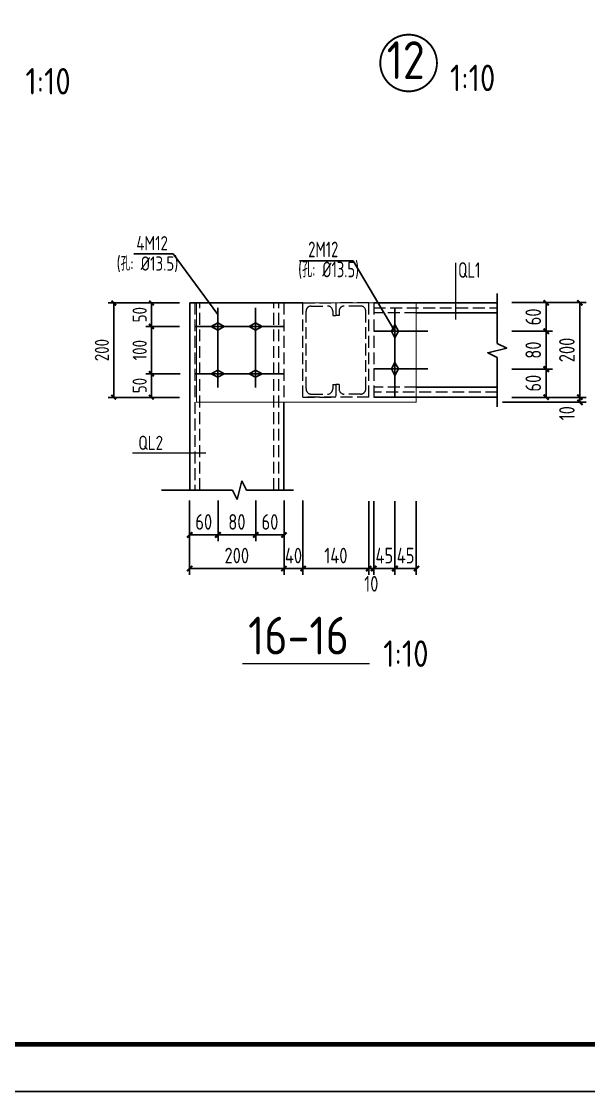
# Model space of a CAD drawing. Header units: millimetres. Extents: x 865974 to 875117, y 41124 to 44891.
# Drawn here: x 870172.4 to 870292.5, y 41123.6 to 41350.1 of the extents above; entities that cross this region are included whole.
import ezdxf

# ---------------------------------------------------------------- set-up
doc = ezdxf.new("R2010")
doc.units = ezdxf.units.MM
doc.header["$LTSCALE"] = 1000
doc.header["$MEASUREMENT"] = 0
doc.linetypes.add('DASH', pattern=[0.35, 0.25, -0.1])
doc.linetypes.add('DOTE', pattern=[2.42, 2, -0.2, 0.02, -0.2])
for name, color, linetype in [('AXIS', 3, 'Continuous'), ('D1', 112, 'Continuous'), ('D2', 6, 'Continuous'), ('DIM', 7, 'Continuous'), ('DOTE', 1, 'DOTE'), ('M_Thin', 7, 'Continuous'), ('THIN', 7, 'Continuous'), ('文字', 7, 'Continuous'), ('标注', 7, 'Continuous'), ('桩', 6, 'Continuous')]:
    doc.layers.add(name, color=color, linetype=linetype)
for name, color, linetype, lineweight in [('D3', 62, 'Continuous', 9), ('LZ', 64, 'Continuous', 9), ('数字', 3, 'Continuous', 9)]:
    doc.layers.add(name, color=color, linetype=linetype, lineweight=lineweight)
doc.styles.add('GBHZ', font='gbenor.shx', dxfattribs={"width": 0.9, "bigfont": 'gbcbig.shx'})
doc.dimstyles.new('Y10', dxfattribs={"dimscale": 0, "dimtxt": 3, "dimasz": 0.01, "dimexe": 1.2, "dimexo": 1, "dimgap": 1, "dimtad": 1, "dimdec": 0, "dimlfac": 10, "dimzin": 0, "dimdsep": 46, "dimtxsty": 'GBHZ', "dimblk1": 'DX', "dimblk2": 'DX', "dimsah": 1, "dimcen": 0.09, "dimdle": 1, "dimadec": 0, "dimazin": 0, "dimtfac": 1, "dimtdec": 0, "dimtix": 1, "dimtmove": 2, "dimatfit": 3, "dimldrblk": 'DX', "dimfxl": 0, "dimtolj": 1, "dimtzin": 0, "dimarcsym": 0})
doc.dimstyles.new('Y10(110)', dxfattribs={"dimscale": 1.1, "dimtxt": 3, "dimasz": 0.01, "dimexe": 1.2, "dimexo": 1, "dimgap": 1, "dimtad": 1, "dimdec": 0, "dimlfac": 10, "dimzin": 0, "dimdsep": 46, "dimtxsty": 'GBHZ', "dimblk1": 'DX', "dimblk2": 'DX', "dimsah": 1, "dimcen": 0.09, "dimdle": 1, "dimadec": 0, "dimazin": 0, "dimtfac": 1, "dimtdec": 0, "dimtix": 1, "dimtmove": 2, "dimatfit": 3, "dimldrblk": 'DX', "dimfxl": 0, "dimtolj": 1, "dimtzin": 0, "dimarcsym": 0})

# ---------------------------------------------------------------- blocks, each defined once
blk = doc.blocks.new('DX')
at = {"color": 0, "linetype": 'ByBlock', "const_width": 40}
blk.add_lwpolyline([(-54, -51), (46, 49)], dxfattribs=at)
blk = doc.blocks.new('*D622')
at = {"layer": 'Defpoints', "color": 0, "linetype": 'ByBlock', "transparency": 16777216}
for p in [(870207.97, 41249.82), (870228.01, 41249.82), (870228.01, 41234.32)]:
    blk.add_point(p, dxfattribs=at)
at = {"layer": 'DIM', "color": 0, "linetype": 'ByBlock', "lineweight": -2, "transparency": 16777216}
for p, q in [((870207.97, 41248.72), (870207.97, 41233)), ((870228.01, 41248.72), (870228.01, 41233)), ((870207.98, 41234.32), (870228, 41234.32))]:
    blk.add_line(p, q, dxfattribs=at)
at = {"layer": 'DIM', "color": 0, "linetype": 'ByBlock', "lineweight": -2, "transparency": 16777216, "xscale": 0.011, "yscale": 0.011, "zscale": 0.011, "rotation": 180}
blk.add_blockref('DX', (870207.97, 41234.32), dxfattribs=at)
at = {"layer": 'DIM', "color": 0, "linetype": 'ByBlock', "lineweight": -2, "transparency": 16777216, "xscale": 0.011, "yscale": 0.011, "zscale": 0.011}
blk.add_blockref('DX', (870228.01, 41234.32), dxfattribs=at)
at = {"layer": 'DIM', "color": 0, "linetype": 'ByBlock', "transparency": 16777216, "insert": (870217.99, 41237.07), "char_height": 3.3, "attachment_point": 5, "style": 'GBHZ'}
blk.add_mtext('\\A1;200', dxfattribs=at)
blk = doc.blocks.new('*D623')
at = {"layer": 'Defpoints', "color": 0, "linetype": 'ByBlock', "transparency": 16777216}
for p in [(870222.01, 41249.82), (870228.01, 41249.82), (870222.01, 41241.44)]:
    blk.add_point(p, dxfattribs=at)
at = {"layer": 'DIM', "color": 0, "linetype": 'ByBlock', "lineweight": -2, "transparency": 16777216}
for p, q in [((870222.01, 41248.72), (870222.01, 41240.12)), ((870228.01, 41248.72), (870228.01, 41240.12)), ((870228, 41241.44), (870222.03, 41241.44))]:
    blk.add_line(p, q, dxfattribs=at)
at = {"layer": 'DIM', "color": 0, "linetype": 'ByBlock', "lineweight": -2, "transparency": 16777216, "xscale": 0.011, "yscale": 0.011, "zscale": 0.011, "rotation": 180}
blk.add_blockref('DX', (870222.01, 41241.44), dxfattribs=at)
at = {"layer": 'DIM', "color": 0, "linetype": 'ByBlock', "lineweight": -2, "transparency": 16777216, "xscale": 0.011, "yscale": 0.011, "zscale": 0.011}
blk.add_blockref('DX', (870228.01, 41241.44), dxfattribs=at)
at = {"layer": 'DIM', "color": 0, "linetype": 'ByBlock', "transparency": 16777216, "insert": (870225.01, 41244.19), "char_height": 3.3, "attachment_point": 5, "style": 'GBHZ'}
blk.add_mtext('\\A1;60', dxfattribs=at)
blk = doc.blocks.new('*D624')
at = {"layer": 'Defpoints', "color": 0, "linetype": 'ByBlock', "transparency": 16777216}
for p in [(870214.01, 41249.82), (870222.01, 41249.82), (870214.01, 41241.44)]:
    blk.add_point(p, dxfattribs=at)
at = {"layer": 'DIM', "color": 0, "linetype": 'ByBlock', "lineweight": -2, "transparency": 16777216}
for p, q in [((870214.01, 41248.72), (870214.01, 41240.12)), ((870222.01, 41248.72), (870222.01, 41240.12)), ((870222, 41241.44), (870214.02, 41241.44))]:
    blk.add_line(p, q, dxfattribs=at)
at = {"layer": 'DIM', "color": 0, "linetype": 'ByBlock', "lineweight": -2, "transparency": 16777216, "xscale": 0.011, "yscale": 0.011, "zscale": 0.011, "rotation": 180}
blk.add_blockref('DX', (870214.01, 41241.44), dxfattribs=at)
at = {"layer": 'DIM', "color": 0, "linetype": 'ByBlock', "lineweight": -2, "transparency": 16777216, "xscale": 0.011, "yscale": 0.011, "zscale": 0.011}
blk.add_blockref('DX', (870222.01, 41241.44), dxfattribs=at)
at = {"layer": 'DIM', "color": 0, "linetype": 'ByBlock', "transparency": 16777216, "insert": (870218.01, 41244.19), "char_height": 3.3, "attachment_point": 5, "style": 'GBHZ'}
blk.add_mtext('\\A1;80', dxfattribs=at)
blk = doc.blocks.new('*D625')
at = {"layer": 'Defpoints', "color": 0, "linetype": 'ByBlock', "transparency": 16777216}
for p in [(870207.97, 41249.82), (870214.01, 41249.82), (870207.97, 41241.44)]:
    blk.add_point(p, dxfattribs=at)
at = {"layer": 'DIM', "color": 0, "linetype": 'ByBlock', "lineweight": -2, "transparency": 16777216}
for p, q in [((870207.97, 41248.72), (870207.97, 41240.12)), ((870214.01, 41248.72), (870214.01, 41240.12)), ((870214, 41241.44), (870207.98, 41241.44))]:
    blk.add_line(p, q, dxfattribs=at)
at = {"layer": 'DIM', "color": 0, "linetype": 'ByBlock', "lineweight": -2, "transparency": 16777216, "xscale": 0.011, "yscale": 0.011, "zscale": 0.011, "rotation": 180}
blk.add_blockref('DX', (870207.97, 41241.44), dxfattribs=at)
at = {"layer": 'DIM', "color": 0, "linetype": 'ByBlock', "lineweight": -2, "transparency": 16777216, "xscale": 0.011, "yscale": 0.011, "zscale": 0.011}
blk.add_blockref('DX', (870214.01, 41241.44), dxfattribs=at)
at = {"layer": 'DIM', "color": 0, "linetype": 'ByBlock', "transparency": 16777216, "insert": (870210.99, 41244.19), "char_height": 3.3, "attachment_point": 5, "style": 'GBHZ'}
blk.add_mtext('\\A1;60', dxfattribs=at)
blk = doc.blocks.new('*D628')
at = {"layer": 'Defpoints', "color": 0, "linetype": 'ByBlock', "transparency": 16777216}
for p in [(870228.01, 41249.82), (870231.97, 41249.82), (870231.97, 41234.32)]:
    blk.add_point(p, dxfattribs=at)
at = {"layer": 'DIM', "color": 0, "linetype": 'ByBlock', "lineweight": -2, "transparency": 16777216}
for p, q in [((870228.01, 41248.72), (870228.01, 41233)), ((870231.97, 41248.72), (870231.97, 41233)), ((870228, 41234.32), (870227.99, 41234.32)), ((870228.01, 41234.32), (870231.97, 41234.32)), ((870231.98, 41234.32), (870231.99, 41234.32))]:
    blk.add_line(p, q, dxfattribs=at)
at = {"layer": 'DIM', "color": 0, "linetype": 'ByBlock', "lineweight": -2, "transparency": 16777216, "xscale": 0.011, "yscale": 0.011, "zscale": 0.011}
blk.add_blockref('DX', (870228.01, 41234.32), dxfattribs=at)
at = {"layer": 'DIM', "color": 0, "linetype": 'ByBlock', "lineweight": -2, "transparency": 16777216, "xscale": 0.011, "yscale": 0.011, "zscale": 0.011, "rotation": 180}
blk.add_blockref('DX', (870231.97, 41234.32), dxfattribs=at)
at = {"layer": 'DIM', "color": 0, "linetype": 'ByBlock', "transparency": 16777216, "insert": (870229.99, 41237.07), "char_height": 3.3, "attachment_point": 5, "style": 'GBHZ'}
blk.add_mtext('\\A1;40', dxfattribs=at)
blk = doc.blocks.new('*D629')
at = {"layer": 'Defpoints', "color": 0, "linetype": 'ByBlock', "transparency": 16777216}
for p in [(870231.97, 41249.82), (870245.97, 41249.69), (870245.97, 41234.32)]:
    blk.add_point(p, dxfattribs=at)
at = {"layer": 'DIM', "color": 0, "linetype": 'ByBlock', "lineweight": -2, "transparency": 16777216}
for p, q in [((870231.97, 41248.72), (870231.97, 41233)), ((870245.97, 41248.59), (870245.97, 41233)), ((870231.98, 41234.32), (870245.96, 41234.32))]:
    blk.add_line(p, q, dxfattribs=at)
at = {"layer": 'DIM', "color": 0, "linetype": 'ByBlock', "lineweight": -2, "transparency": 16777216, "xscale": 0.011, "yscale": 0.011, "zscale": 0.011, "rotation": 180}
blk.add_blockref('DX', (870231.97, 41234.32), dxfattribs=at)
at = {"layer": 'DIM', "color": 0, "linetype": 'ByBlock', "lineweight": -2, "transparency": 16777216, "xscale": 0.011, "yscale": 0.011, "zscale": 0.011}
blk.add_blockref('DX', (870245.97, 41234.32), dxfattribs=at)
at = {"layer": 'DIM', "color": 0, "linetype": 'ByBlock', "transparency": 16777216, "insert": (870238.97, 41237.07), "char_height": 3.3, "attachment_point": 5, "style": 'GBHZ'}
blk.add_mtext('\\A1;140', dxfattribs=at)
blk = doc.blocks.new('*D630')
at = {"layer": 'Defpoints', "color": 0, "linetype": 'ByBlock', "transparency": 16777216}
for p in [(870206.87, 41290.56), (870199.92, 41285.56), (870206.87, 41285.56)]:
    blk.add_point(p, dxfattribs=at)
at = {"layer": 'DIM', "color": 0, "linetype": 'ByBlock', "lineweight": -2, "transparency": 16777216}
for p, q in [((870205.87, 41290.56), (870198.72, 41290.56)), ((870199.92, 41290.55), (870199.92, 41285.57)), ((870205.87, 41285.56), (870198.72, 41285.56))]:
    blk.add_line(p, q, dxfattribs=at)
at = {"layer": 'DIM', "color": 0, "linetype": 'ByBlock', "lineweight": -2, "transparency": 16777216, "xscale": 0.01, "yscale": 0.01, "zscale": 0.01}
for p, rotation in [((870199.92, 41290.56), 90), ((870199.92, 41285.56), 270)]:
    blk.add_blockref('DX', p, dxfattribs=dict(at, rotation=rotation))
at = {"layer": 'DIM', "color": 0, "linetype": 'ByBlock', "transparency": 16777216, "insert": (870197.42, 41288.06), "char_height": 3, "attachment_point": 5, "rotation": 90, "style": 'GBHZ'}
blk.add_mtext('\\A1;50', dxfattribs=at)
blk = doc.blocks.new('*D631')
at = {"layer": 'Defpoints', "color": 0, "linetype": 'ByBlock', "transparency": 16777216}
for p in [(870199.92, 41285.56), (870206.87, 41285.56), (870207.01, 41275.56)]:
    blk.add_point(p, dxfattribs=at)
at = {"layer": 'DIM', "color": 0, "linetype": 'ByBlock', "lineweight": -2, "transparency": 16777216}
for p, q in [((870205.87, 41285.56), (870198.72, 41285.56)), ((870199.92, 41275.57), (870199.92, 41285.55)), ((870206.01, 41275.56), (870198.72, 41275.56))]:
    blk.add_line(p, q, dxfattribs=at)
at = {"layer": 'DIM', "color": 0, "linetype": 'ByBlock', "lineweight": -2, "transparency": 16777216, "xscale": 0.01, "yscale": 0.01, "zscale": 0.01}
for p, rotation in [((870199.92, 41285.56), 90), ((870199.92, 41275.56), 270)]:
    blk.add_blockref('DX', p, dxfattribs=dict(at, rotation=rotation))
at = {"layer": 'DIM', "color": 0, "linetype": 'ByBlock', "transparency": 16777216, "insert": (870197.42, 41280.56), "char_height": 3, "attachment_point": 5, "rotation": 90, "style": 'GBHZ'}
blk.add_mtext('\\A1;100', dxfattribs=at)
blk = doc.blocks.new('*D632')
at = {"layer": 'Defpoints', "color": 0, "linetype": 'ByBlock', "transparency": 16777216}
for p in [(870199.92, 41275.56), (870206.87, 41275.56), (870206.87, 41270.56)]:
    blk.add_point(p, dxfattribs=at)
at = {"layer": 'DIM', "color": 0, "linetype": 'ByBlock', "lineweight": -2, "transparency": 16777216}
for p, q in [((870205.87, 41275.56), (870198.72, 41275.56)), ((870199.92, 41270.57), (870199.92, 41275.55)), ((870205.87, 41270.56), (870198.72, 41270.56))]:
    blk.add_line(p, q, dxfattribs=at)
at = {"layer": 'DIM', "color": 0, "linetype": 'ByBlock', "lineweight": -2, "transparency": 16777216, "xscale": 0.01, "yscale": 0.01, "zscale": 0.01}
for p, rotation in [((870199.92, 41275.56), 90), ((870199.92, 41270.56), 270)]:
    blk.add_blockref('DX', p, dxfattribs=dict(at, rotation=rotation))
at = {"layer": 'DIM', "color": 0, "linetype": 'ByBlock', "transparency": 16777216, "insert": (870197.42, 41273.06), "char_height": 3, "attachment_point": 5, "rotation": 90, "style": 'GBHZ'}
blk.add_mtext('\\A1;50', dxfattribs=at)
blk = doc.blocks.new('*D633')
at = {"layer": 'Defpoints', "color": 0, "linetype": 'ByBlock', "transparency": 16777216}
for p in [(870204.87, 41290.56), (870191.92, 41270.56), (870204.87, 41270.56)]:
    blk.add_point(p, dxfattribs=at)
at = {"layer": 'DIM', "color": 0, "linetype": 'ByBlock', "lineweight": -2, "transparency": 16777216}
for p, q in [((870203.87, 41290.56), (870190.72, 41290.56)), ((870191.92, 41290.55), (870191.92, 41270.57)), ((870203.87, 41270.56), (870190.72, 41270.56))]:
    blk.add_line(p, q, dxfattribs=at)
at = {"layer": 'DIM', "color": 0, "linetype": 'ByBlock', "lineweight": -2, "transparency": 16777216, "xscale": 0.01, "yscale": 0.01, "zscale": 0.01}
for p, rotation in [((870191.92, 41290.56), 90), ((870191.92, 41270.56), 270)]:
    blk.add_blockref('DX', p, dxfattribs=dict(at, rotation=rotation))
at = {"layer": 'DIM', "color": 0, "linetype": 'ByBlock', "transparency": 16777216, "insert": (870189.42, 41280.56), "char_height": 3, "attachment_point": 5, "rotation": 90, "style": 'GBHZ'}
blk.add_mtext('\\A1;200', dxfattribs=at)
blk = doc.blocks.new('*D634')
at = {"layer": 'Defpoints', "color": 0, "linetype": 'ByBlock', "transparency": 16777216}
for p in [(870275.12, 41290.61), (870275.12, 41270.56), (870290.63, 41270.56)]:
    blk.add_point(p, dxfattribs=at)
at = {"layer": 'DIM', "color": 0, "linetype": 'ByBlock', "lineweight": -2, "transparency": 16777216}
for p, q in [((870276.22, 41290.61), (870291.95, 41290.61)), ((870290.63, 41290.6), (870290.63, 41270.57)), ((870276.22, 41270.56), (870291.95, 41270.56))]:
    blk.add_line(p, q, dxfattribs=at)
at = {"layer": 'DIM', "color": 0, "linetype": 'ByBlock', "lineweight": -2, "transparency": 16777216, "xscale": 0.011, "yscale": 0.011, "zscale": 0.011}
for p, rotation in [((870290.63, 41290.61), 90), ((870290.63, 41270.56), 270)]:
    blk.add_blockref('DX', p, dxfattribs=dict(at, rotation=rotation))
at = {"layer": 'DIM', "color": 0, "linetype": 'ByBlock', "transparency": 16777216, "insert": (870287.88, 41280.59), "char_height": 3.3, "attachment_point": 5, "rotation": 90, "style": 'GBHZ'}
blk.add_mtext('\\A1;200', dxfattribs=at)
blk = doc.blocks.new('*D635')
at = {"layer": 'Defpoints', "color": 0, "linetype": 'ByBlock', "transparency": 16777216}
for p in [(870275.12, 41276.56), (870283.51, 41276.56), (870275.12, 41270.56)]:
    blk.add_point(p, dxfattribs=at)
at = {"layer": 'DIM', "color": 0, "linetype": 'ByBlock', "lineweight": -2, "transparency": 16777216}
for p, q in [((870276.22, 41276.56), (870284.83, 41276.56)), ((870283.51, 41270.57), (870283.51, 41276.55)), ((870276.22, 41270.56), (870284.83, 41270.56))]:
    blk.add_line(p, q, dxfattribs=at)
at = {"layer": 'DIM', "color": 0, "linetype": 'ByBlock', "lineweight": -2, "transparency": 16777216, "xscale": 0.011, "yscale": 0.011, "zscale": 0.011}
for p, rotation in [((870283.51, 41276.56), 90), ((870283.51, 41270.56), 270)]:
    blk.add_blockref('DX', p, dxfattribs=dict(at, rotation=rotation))
at = {"layer": 'DIM', "color": 0, "linetype": 'ByBlock', "transparency": 16777216, "insert": (870280.76, 41273.56), "char_height": 3.3, "attachment_point": 5, "rotation": 90, "style": 'GBHZ'}
blk.add_mtext('\\A1;60', dxfattribs=at)
blk = doc.blocks.new('*D636')
at = {"layer": 'Defpoints', "color": 0, "linetype": 'ByBlock', "transparency": 16777216}
for p in [(870275.12, 41284.56), (870283.51, 41284.56), (870275.12, 41276.56)]:
    blk.add_point(p, dxfattribs=at)
at = {"layer": 'DIM', "color": 0, "linetype": 'ByBlock', "lineweight": -2, "transparency": 16777216}
for p, q in [((870276.22, 41284.56), (870284.83, 41284.56)), ((870283.51, 41276.57), (870283.51, 41284.55)), ((870276.22, 41276.56), (870284.83, 41276.56))]:
    blk.add_line(p, q, dxfattribs=at)
at = {"layer": 'DIM', "color": 0, "linetype": 'ByBlock', "lineweight": -2, "transparency": 16777216, "xscale": 0.011, "yscale": 0.011, "zscale": 0.011}
for p, rotation in [((870283.51, 41284.56), 90), ((870283.51, 41276.56), 270)]:
    blk.add_blockref('DX', p, dxfattribs=dict(at, rotation=rotation))
at = {"layer": 'DIM', "color": 0, "linetype": 'ByBlock', "transparency": 16777216, "insert": (870280.76, 41280.56), "char_height": 3.3, "attachment_point": 5, "rotation": 90, "style": 'GBHZ'}
blk.add_mtext('\\A1;80', dxfattribs=at)
blk = doc.blocks.new('*D637')
at = {"layer": 'Defpoints', "color": 0, "linetype": 'ByBlock', "transparency": 16777216}
for p in [(870275.12, 41290.61), (870283.51, 41290.61), (870275.12, 41284.56)]:
    blk.add_point(p, dxfattribs=at)
at = {"layer": 'DIM', "color": 0, "linetype": 'ByBlock', "lineweight": -2, "transparency": 16777216}
for p, q in [((870276.22, 41290.61), (870284.83, 41290.61)), ((870283.51, 41284.57), (870283.51, 41290.6)), ((870276.22, 41284.56), (870284.83, 41284.56))]:
    blk.add_line(p, q, dxfattribs=at)
at = {"layer": 'DIM', "color": 0, "linetype": 'ByBlock', "lineweight": -2, "transparency": 16777216, "xscale": 0.011, "yscale": 0.011, "zscale": 0.011}
for p, rotation in [((870283.51, 41290.61), 90), ((870283.51, 41284.56), 270)]:
    blk.add_blockref('DX', p, dxfattribs=dict(at, rotation=rotation))
at = {"layer": 'DIM', "color": 0, "linetype": 'ByBlock', "transparency": 16777216, "insert": (870280.76, 41287.59), "char_height": 3.3, "attachment_point": 5, "rotation": 90, "style": 'GBHZ'}
blk.add_mtext('\\A1;60', dxfattribs=at)
blk = doc.blocks.new('*D638')
at = {"layer": 'Defpoints', "color": 0, "linetype": 'ByBlock', "transparency": 16777216}
for p in [(870245.97, 41249.69), (870246.98, 41249.69), (870246.98, 41234.32)]:
    blk.add_point(p, dxfattribs=at)
at = {"layer": 'DIM', "color": 0, "linetype": 'ByBlock', "lineweight": -2, "transparency": 16777216}
for p, q in [((870245.97, 41248.59), (870245.97, 41233)), ((870246.98, 41248.59), (870246.98, 41233)), ((870245.96, 41234.32), (870245.95, 41234.32)), ((870245.97, 41234.32), (870246.98, 41234.32)), ((870246.99, 41234.32), (870247, 41234.32))]:
    blk.add_line(p, q, dxfattribs=at)
at = {"layer": 'DIM', "color": 0, "linetype": 'ByBlock', "lineweight": -2, "transparency": 16777216, "xscale": 0.011, "yscale": 0.011, "zscale": 0.011}
blk.add_blockref('DX', (870245.97, 41234.32), dxfattribs=at)
at = {"layer": 'DIM', "color": 0, "linetype": 'ByBlock', "lineweight": -2, "transparency": 16777216, "xscale": 0.011, "yscale": 0.011, "zscale": 0.011, "rotation": 180}
blk.add_blockref('DX', (870246.98, 41234.32), dxfattribs=at)
at = {"layer": 'DIM', "color": 0, "linetype": 'ByBlock', "transparency": 16777216, "insert": (870246.47, 41231.09), "char_height": 3.3, "attachment_point": 5, "style": 'GBHZ'}
blk.add_mtext('\\A1;10', dxfattribs=at)
blk = doc.blocks.new('*D639')
at = {"layer": 'Defpoints', "color": 0, "linetype": 'ByBlock', "transparency": 16777216}
for p in [(870246.98, 41249.69), (870251.48, 41249.69), (870251.48, 41234.32)]:
    blk.add_point(p, dxfattribs=at)
at = {"layer": 'DIM', "color": 0, "linetype": 'ByBlock', "lineweight": -2, "transparency": 16777216}
for p, q in [((870246.98, 41248.59), (870246.98, 41233)), ((870251.48, 41248.59), (870251.48, 41233)), ((870246.97, 41234.32), (870246.96, 41234.32)), ((870246.98, 41234.32), (870251.48, 41234.32)), ((870251.49, 41234.32), (870251.5, 41234.32))]:
    blk.add_line(p, q, dxfattribs=at)
at = {"layer": 'DIM', "color": 0, "linetype": 'ByBlock', "lineweight": -2, "transparency": 16777216, "xscale": 0.011, "yscale": 0.011, "zscale": 0.011}
blk.add_blockref('DX', (870246.98, 41234.32), dxfattribs=at)
at = {"layer": 'DIM', "color": 0, "linetype": 'ByBlock', "lineweight": -2, "transparency": 16777216, "xscale": 0.011, "yscale": 0.011, "zscale": 0.011, "rotation": 180}
blk.add_blockref('DX', (870251.48, 41234.32), dxfattribs=at)
at = {"layer": 'DIM', "color": 0, "linetype": 'ByBlock', "transparency": 16777216, "insert": (870249.23, 41237.07), "char_height": 3.3, "attachment_point": 5, "style": 'GBHZ'}
blk.add_mtext('\\A1;45', dxfattribs=at)
blk = doc.blocks.new('*D640')
at = {"layer": 'Defpoints', "color": 0, "linetype": 'ByBlock', "transparency": 16777216}
for p in [(870251.48, 41249.69), (870255.98, 41249.69), (870255.98, 41234.32)]:
    blk.add_point(p, dxfattribs=at)
at = {"layer": 'DIM', "color": 0, "linetype": 'ByBlock', "lineweight": -2, "transparency": 16777216}
for p, q in [((870251.48, 41248.59), (870251.48, 41233)), ((870255.98, 41248.59), (870255.98, 41233)), ((870251.47, 41234.32), (870251.46, 41234.32)), ((870251.48, 41234.32), (870255.98, 41234.32)), ((870255.99, 41234.32), (870256, 41234.32))]:
    blk.add_line(p, q, dxfattribs=at)
at = {"layer": 'DIM', "color": 0, "linetype": 'ByBlock', "lineweight": -2, "transparency": 16777216, "xscale": 0.011, "yscale": 0.011, "zscale": 0.011}
blk.add_blockref('DX', (870251.48, 41234.32), dxfattribs=at)
at = {"layer": 'DIM', "color": 0, "linetype": 'ByBlock', "lineweight": -2, "transparency": 16777216, "xscale": 0.011, "yscale": 0.011, "zscale": 0.011, "rotation": 180}
blk.add_blockref('DX', (870255.98, 41234.32), dxfattribs=at)
at = {"layer": 'DIM', "color": 0, "linetype": 'ByBlock', "transparency": 16777216, "insert": (870253.73, 41237.07), "char_height": 3.3, "attachment_point": 5, "style": 'GBHZ'}
blk.add_mtext('\\A1;45', dxfattribs=at)
blk = doc.blocks.new('*D650')
at = {"layer": 'Defpoints', "color": 0, "linetype": 'ByBlock', "transparency": 16777216}
for p in [(870275.12, 41270.56), (870273.13, 41269.56), (870290.63, 41269.56)]:
    blk.add_point(p, dxfattribs=at)
at = {"layer": 'DIM', "color": 0, "linetype": 'ByBlock', "lineweight": -2, "transparency": 16777216}
for p, q in [((870276.22, 41270.56), (870291.95, 41270.56)), ((870290.63, 41270.57), (870290.63, 41270.59)), ((870290.63, 41270.56), (870290.63, 41269.56)), ((870274.23, 41269.56), (870291.95, 41269.56)), ((870290.63, 41269.55), (870290.63, 41269.54))]:
    blk.add_line(p, q, dxfattribs=at)
at = {"layer": 'DIM', "color": 0, "linetype": 'ByBlock', "lineweight": -2, "transparency": 16777216, "xscale": 0.011, "yscale": 0.011, "zscale": 0.011}
for p, rotation in [((870290.63, 41270.56), 270), ((870290.63, 41269.56), 90)]:
    blk.add_blockref('DX', p, dxfattribs=dict(at, rotation=rotation))
at = {"layer": 'DIM', "color": 0, "linetype": 'ByBlock', "transparency": 16777216, "insert": (870287.88, 41267.2), "char_height": 3.3, "attachment_point": 5, "rotation": 90, "style": 'GBHZ'}
blk.add_mtext('\\A1;10', dxfattribs=at)

msp = doc.modelspace()

# ---------------------------------------------------------------- linework, layer by layer
msp.add_line((870610.986, 41123.604), (869769.986, 41123.604))
at = {"color": 0, "const_width": 1}
msp.add_lwpolyline([(870600.986, 41133.604), (869794.986, 41133.604), (869794.986, 41707.604), (870600.986, 41707.604)], close=True, dxfattribs=at)
at = {"linetype": 'ByBlock', "ltscale": 0.5, "const_width": 0.4}
msp.add_lwpolyline([(870248.365, 41341.332, 1), (870260.365, 41341.332, 1)], format="xyb", close=True, dxfattribs=at)
at = {"layer": 'D1', "color": 251}
for p, q in [((870204.548, 41300.927), (870196.176, 41300.927)), ((870213.965, 41288.066), (870204.548, 41300.927)), ((870242.656, 41299.453), (870231.244, 41299.453)), ((870242.656, 41299.453), (870251.478, 41284.564))]:
    msp.add_line(p, q, dxfattribs=at)
at = {"layer": 'D2'}
for p, q in [((870208.011, 41250.918), (870208.011, 41290.564)), ((870246.978, 41290.564), (870255.978, 41290.564)), ((870273.132, 41290.564), (870246.978, 41290.564)), ((870273.132, 41288.423), (870255.978, 41288.423)), ((870208.011, 41288.064), (870208.011, 41273.064)), ((870273.132, 41272.705), (870255.978, 41272.705)), ((870273.132, 41270.564), (870246.978, 41270.564)), ((870227.965, 41269.564), (870227.965, 41250.918))]:
    msp.add_line(p, q, dxfattribs=at)
at = {"layer": 'D3', "color": 251}
for p, q in [((870264.313, 41298.999), (870264.313, 41287.042)), ((870195.906, 41258.829), (870211.415, 41258.829))]:
    msp.add_line(p, q, dxfattribs=at)
at = {"layer": 'DOTE', "linetype": 'DOTE', "ltscale": 5}
for p, q in [((870213.965, 41289.515), (870213.965, 41272.613)), ((870221.968, 41289.515), (870221.968, 41272.613)), ((870227.965, 41285.564), (870209.082, 41285.564)), ((870227.965, 41275.564), (870209.082, 41275.564))]:
    msp.add_line(p, q, dxfattribs=at)
at = {"layer": 'DOTE', "linetype": 'DOTE', "ltscale": 0.01}
for p, q in [((870251.478, 41270.564), (870251.478, 41289.493)), ((870246.978, 41284.564), (870258.429, 41284.564)), ((870246.978, 41276.561), (870258.429, 41276.561))]:
    msp.add_line(p, q, dxfattribs=at)
at = {"layer": 'LZ', "color": 251, "linetype": 'DASH', "ltscale": 0.01}
for p, q in [((870209.082, 41290.564), (870209.082, 41250.918)), ((870210.152, 41250.918), (870210.152, 41290.564)), ((870225.824, 41250.918), (870225.824, 41290.564)), ((870226.894, 41250.918), (870226.894, 41290.564)), ((870227.965, 41290.564), (870227.965, 41269.564)), ((870231.976, 41270.564), (870231.976, 41290.564)), ((870231.978, 41290.564), (870238.976, 41290.564)), ((870238.969, 41290.564), (870238.967, 41287.859)), ((870245.967, 41290.564), (870238.969, 41290.564)), ((870238.976, 41290.564), (870238.978, 41287.859)), ((870245.969, 41270.564), (870245.969, 41290.564)), ((870246.978, 41290.564), (870246.978, 41270.564)), ((870232.656, 41272.437), (870232.656, 41288.808)), ((870233.737, 41289.889), (870237.219, 41289.886)), ((870238.301, 41288.805), (870238.302, 41287.859)), ((870239.644, 41288.805), (870239.643, 41287.859)), ((870244.208, 41289.889), (870240.726, 41289.886)), ((870245.289, 41272.437), (870245.289, 41288.808)), ((870246.978, 41289.493), (870273.132, 41289.493)), ((870255.978, 41288.466), (870246.978, 41288.466)), ((870238.302, 41287.859), (870238.978, 41287.859)), ((870239.643, 41287.859), (870238.967, 41287.859)), ((870238.295, 41273.275), (870238.971, 41273.276)), ((870238.295, 41273.275), (870238.296, 41272.329)), ((870238.974, 41273.276), (870238.971, 41270.564)), ((870238.971, 41273.276), (870238.974, 41270.564)), ((870239.65, 41273.275), (870238.974, 41273.276)), ((870239.65, 41273.275), (870239.649, 41272.329)), ((870255.978, 41272.705), (870246.978, 41272.705)), ((870238.968, 41270.564), (870231.969, 41270.564)), ((870231.976, 41270.564), (870238.974, 41270.564)), ((870233.733, 41271.249), (870237.215, 41271.246)), ((870245.969, 41270.564), (870238.971, 41270.564)), ((870244.212, 41271.249), (870240.73, 41271.246)), ((870273.132, 41271.634), (870246.978, 41271.634))]:
    msp.add_line(p, q, dxfattribs=at)
for centre, start, end in [((870233.737, 41288.807), 90.04512, 180.04512), ((870237.219, 41288.804), 0.04512, 90.04512), ((870240.725, 41288.804), 89.95488, 179.95488), ((870244.208, 41288.807), 359.95488, 89.95488), ((870233.732, 41272.331), 174.35364, 270.04512), ((870237.214, 41272.328), 270.04512, 0.04512), ((870240.731, 41272.328), 179.95488, 269.95488), ((870244.213, 41272.331), 269.95488, 5.64636)]:
    msp.add_arc(centre, 1.082, start, end, dxfattribs=at)
at = {"layer": 'M_Thin', "color": 7}
msp.add_lwpolyline([(870273.132, 41292.518), (870273.132, 41281.988), (870275.132, 41280.988), (870271.132, 41279.988), (870273.132, 41278.988), (870273.132, 41268.564)], dxfattribs=at)
at = {"layer": 'THIN', "linetype": 'ByBlock'}
for p, q in [((870218.063, 41248.918), (870219.063, 41252.918)), ((870219.063, 41252.918), (870220.063, 41250.918)), ((870202.011, 41250.918), (870217.063, 41250.918)), ((870217.063, 41250.918), (870218.063, 41248.918)), ((870220.063, 41250.918), (870229.965, 41250.918))]:
    msp.add_line(p, q, dxfattribs=at)
at = {"layer": '文字', "color": 6, "const_width": 0.32, "elevation": -5}
msp.add_lwpolyline([(870219.13, 41214.176), (870246.12, 41214.176)], dxfattribs=at)
at = {"layer": '标注'}
msp.add_line((870231.976, 41290.564), (870208.011, 41290.564), dxfattribs=at)
at = {"layer": '标注', "const_width": 0.2}
msp.add_lwpolyline([(870255.978, 41269.564), (870209.469, 41269.564), (870209.469, 41290.564), (870255.978, 41290.564)], close=True, dxfattribs=at)
at = {"layer": '桩'}
for p, q in [((870213.965, 41286.313), (870212.583, 41285.564)), ((870213.965, 41286.313), (870215.346, 41285.564)), ((870221.968, 41286.313), (870220.586, 41285.564)), ((870221.968, 41286.313), (870223.349, 41285.564)), ((870250.729, 41284.564), (870251.478, 41285.945)), ((870252.227, 41284.564), (870251.478, 41285.945)), ((870213.965, 41284.815), (870212.583, 41285.564)), ((870213.965, 41284.815), (870215.346, 41285.564)), ((870221.968, 41284.815), (870220.586, 41285.564)), ((870221.968, 41284.815), (870223.349, 41285.564)), ((870250.729, 41284.564), (870251.478, 41283.182)), ((870252.227, 41284.564), (870251.478, 41283.182)), ((870250.729, 41276.561), (870251.478, 41277.942)), ((870252.227, 41276.561), (870251.478, 41277.942)), ((870213.965, 41276.313), (870212.583, 41275.564)), ((870213.965, 41274.815), (870212.583, 41275.564)), ((870213.965, 41276.313), (870215.346, 41275.564)), ((870213.965, 41274.815), (870215.346, 41275.564)), ((870221.968, 41276.313), (870220.586, 41275.564)), ((870221.968, 41274.815), (870220.586, 41275.564)), ((870221.968, 41276.313), (870223.349, 41275.564)), ((870221.968, 41274.815), (870223.349, 41275.564)), ((870250.729, 41276.561), (870251.478, 41275.179)), ((870252.227, 41276.561), (870251.478, 41275.179))]:
    msp.add_line(p, q, dxfattribs=at)

# ---------------------------------------------------------------- texts
at = {"layer": 'AXIS', "style": 'GBHZ', "width": 0.8}
for s, p in [('2M12', (870233.095, 41300.219)), ('(孔: %%C13.5)', (870230.977, 41295.979)), ('QL1', (870264.857, 41295.866))]:
    msp.add_text(s, height=3.3, dxfattribs=at).set_placement(p)
at = {"layer": '数字', "style": 'GBHZ', "width": 0.9}
for s, p in [('4M12', (870196.718, 41301.693)), ('(孔: %%C13.5)', (870192.539, 41297.386)), ('QL2', (870197.136, 41259.44))]:
    msp.add_text(s, height=3, dxfattribs=at).set_placement(p)
at = {"layer": '文字', "color": 6, "style": 'GBHZ'}
for s, height, p in [('12', 8, (870249.729, 41337.941)), ('1:10', 5.6, (870173.241, 41334.662)), ('1:10', 5.6, (870263.132, 41335.38, -0.009)), ('16-16', 8, (870220.382, 41216.127, -5)), ('1:10', 5.6, (870248.999, 41213.506, -5))]:
    msp.add_text(s, height=height, dxfattribs=at).set_placement(p)

# ---------------------------------------------------------------- dimensions: what is measured, and where the dimension line sits
at = {"layer": 'DIM', "linetype": 'ByBlock'}
for base, p1, p2, angle, dimstyle, override, picture, middle in [((870191.922, 41270.564), (870204.869, 41290.564), (870204.869, 41270.564), 270, 'Y10', {"dimscale": 1}, '*D633', (870189.422, 41280.564)), ((870199.922, 41285.564), (870206.869, 41290.564), (870206.869, 41285.564), 270, 'Y10', {"dimscale": 1}, '*D630', (870197.422, 41288.064)), ((870199.922, 41285.564), (870207.01, 41275.564), (870206.869, 41285.564), 90, 'Y10', {"dimscale": 1}, '*D631', (870197.422, 41280.564)), ((870199.922, 41275.564), (870206.869, 41270.564), (870206.869, 41275.564), 90, 'Y10', {"dimscale": 1}, '*D632', (870197.422, 41273.064)), ((870228.011, 41234.317), (870207.968, 41249.824), (870228.011, 41249.824), 180, 'Y10(110)', {"dimtxsty": 'GBHZ'}, '*D622', (870217.989, 41237.067)), ((870207.968, 41241.436), (870214.011, 41249.824), (870207.968, 41249.824), 180, 'Y10(110)', {"dimtxsty": 'GBHZ'}, '*D625', (870210.989, 41244.186)), ((870214.011, 41241.436), (870222.014, 41249.824), (870214.011, 41249.824), 180, 'Y10(110)', {"dimtxsty": 'GBHZ'}, '*D624', (870218.012, 41244.186)), ((870222.014, 41241.436), (870228.011, 41249.824), (870222.014, 41249.824), 180, 'Y10(110)', {"dimtxsty": 'GBHZ'}, '*D623', (870225.012, 41244.186)), ((870231.969, 41234.317), (870228.011, 41249.824), (870231.969, 41249.824), 180, 'Y10(110)', {"dimtxsty": 'GBHZ'}, '*D628', (870229.99, 41237.067))]:
    dim = msp.add_linear_dim(base=base, p1=p1, p2=p2, angle=angle, dimstyle=dimstyle, override=override, dxfattribs=at)
    dim.commit()
    dim.dimension.update_dxf_attribs({"geometry": picture, "text_midpoint": middle})
for base, p1, p2, angle, picture, middle in [((870290.631, 41270.564), (870275.124, 41290.607), (870275.124, 41270.564), 90, '*D634', (870287.881, 41280.585)), ((870283.513, 41290.607), (870275.124, 41284.564), (870275.124, 41290.607), 90, '*D637', (870280.763, 41287.585)), ((870283.513, 41284.564), (870275.124, 41276.561), (870275.124, 41284.564), 90, '*D636', (870280.763, 41280.562)), ((870283.513, 41276.561), (870275.124, 41270.564), (870275.124, 41276.561), 90, '*D635', (870280.763, 41273.562)), ((870245.969, 41234.317), (870231.969, 41249.824), (870245.969, 41249.687), 180, '*D629', (870238.969, 41237.067)), ((870251.478, 41234.317), (870246.978, 41249.687), (870251.478, 41249.687), 180, '*D639', (870249.228, 41237.067)), ((870255.978, 41234.317), (870251.478, 41249.687), (870255.978, 41249.687), 180, '*D640', (870253.728, 41237.067))]:
    dim = msp.add_linear_dim(base=base, p1=p1, p2=p2, angle=angle, dimstyle='Y10(110)', dxfattribs=at)
    dim.commit()
    dim.dimension.update_dxf_attribs({"geometry": picture, "text_midpoint": middle})
for base, p1, p2, angle, picture, middle in [((870290.631, 41269.564), (870275.124, 41270.564), (870273.132, 41269.564), 270, '*D650', (870287.881, 41267.195)), ((870246.978, 41234.317), (870245.969, 41249.687), (870246.978, 41249.687), 180, '*D638', (870246.474, 41231.086))]:
    dim = msp.add_linear_dim(base=base, p1=p1, p2=p2, angle=angle, dimstyle='Y10(110)', dxfattribs=at)
    dim.commit()
    dim.dimension.update_dxf_attribs({"geometry": picture, "text_midpoint": middle, "dimtype": 160})

doc.saveas('drawing.dxf')
